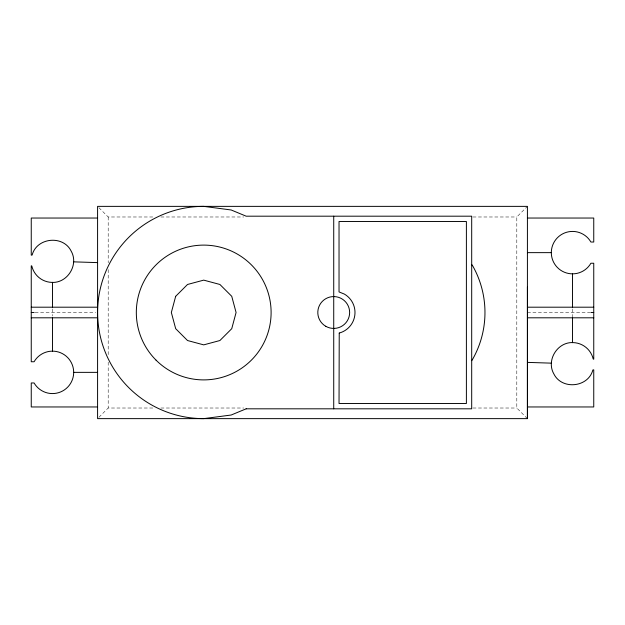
<?xml version="1.0" encoding="UTF-8"?>
<svg xmlns="http://www.w3.org/2000/svg" width="625" height="625" viewBox="0 0 625 625"><rect width="100%" height="100%" fill="white"/><g stroke="black" fill="none" stroke-linecap="round" stroke-linejoin="round"><path stroke-width="0.47" stroke-dasharray="3.12 2.34" d="M98.906 417.305L108.195 408.016L155.008 408.016M527.414 418.633L516.805 408.016L516.805 216.984L527.414 206.367M98.906 207.695L108.195 216.984L155.008 216.984M160.859 216.984L243.75 216.984M472.922 216.984L516.805 216.984M35.109 312.5L95.664 312.5M527.414 312.5L589.891 312.5M160.859 408.016L243.75 408.016M472.922 408.016L516.805 408.016M572.531 308.961L572.531 317.805M108.195 216.984L108.195 262.789M108.195 269.617L108.195 355.383M108.195 362.211L108.195 408.016M52.469 308.961L52.469 316.039"/><path stroke-width="0.94" d="M527.414 418.633L527.414 206.367L97.586 206.367L97.586 418.633L527.414 418.633L527.414 287.008M97.586 218.039L31.25 218.039L31.25 255.188L32.148 255.031C36.719 237.453 63.25 234.82 71.18 251.156C79 264.758 67.453 283.367 51.789 282.391A21.227 21.227 0 0 1 31.797 266.008L31.25 265.805L31.25 361.75L34.094 361.758A21.219 21.219 0 0 1 66.102 356.109A21.219 21.219 0 0 1 66.102 388.617A21.219 21.219 0 0 1 34.094 382.969L31.25 382.977L31.25 406.961L97.586 406.961M527.414 406.961L593.75 406.961L593.75 369.812L592.852 369.969C588.281 387.547 561.75 390.18 553.82 373.844C546 360.242 557.547 341.633 573.211 342.609A21.227 21.227 0 0 1 593.203 358.992L593.75 359.195L593.75 263.25L590.906 263.242A21.219 21.219 0 0 1 558.898 268.891A21.219 21.219 0 0 1 558.898 236.383A21.219 21.219 0 0 1 590.906 242.031L593.75 242.023L593.75 218.039L527.414 218.039M471.695 360.641L472.266 359.898A94.805 94.805 0 0 0 472.266 265.102L471.695 264.742M527.414 252.641L551.32 252.641M31.25 307.195L97.586 307.195M527.414 307.195L593.75 307.195M31.25 312.5L34.141 312.5M590.859 312.5L593.75 312.5M31.25 317.805L97.586 317.805M527.414 317.805L593.75 317.805M73.68 372.359L97.586 372.359M73.68 261.852L97.586 262.617M527.414 362.383L551.32 363.148M572.531 273.852L572.531 307.195M572.531 317.805L572.531 342.68M333.727 216.188L333.727 408.812M52.469 282.32L52.469 307.195M52.469 317.805L52.469 351.148M339.234 333.047L339.031 403.5L466.391 403.5L466.391 221.5L339.031 221.5L339.031 291.93L344.359 294.078A21.273 21.273 0 0 1 339.234 333.047M175.68 296.312L171.344 312.5L175.68 328.688L187.531 340.531L203.711 344.867L219.898 340.531L231.75 328.688L236.086 312.5L231.75 296.312L219.898 284.469L203.711 280.133L187.531 284.469L175.68 296.312M246.164 408.812L231.188 415.016L203.711 418.633A106.133 106.133 0 0 1 97.586 312.5A106.133 106.133 0 0 1 203.711 206.367L231.188 209.984L246.164 216.188L471.695 216.188L471.695 408.812L246.164 408.812M156.062 360.156A67.391 67.391 0 0 0 268.812 329.945A67.391 67.391 0 0 0 186.273 247.406A67.391 67.391 0 0 0 156.062 360.156M325.766 326.289A15.922 15.922 0 0 0 349.648 312.5A15.922 15.922 0 0 0 325.766 298.711A15.922 15.922 0 0 0 325.766 326.289"/></g></svg>
